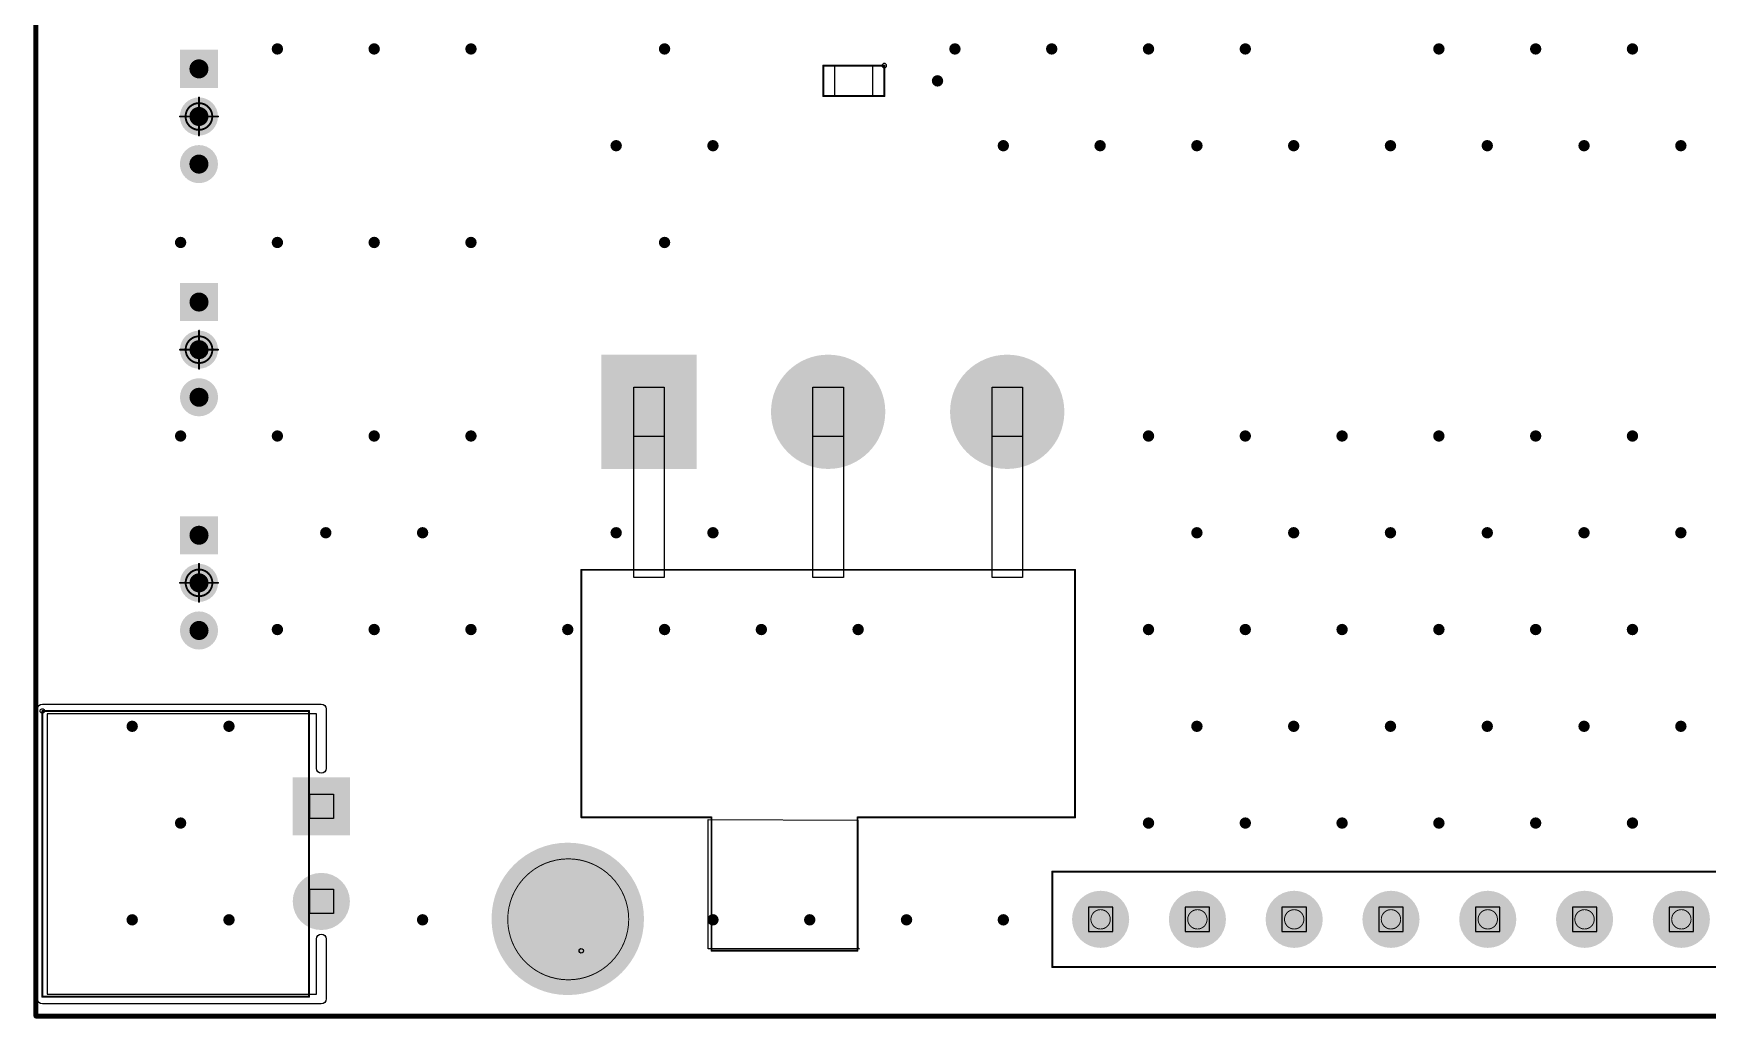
# Model space of a CAD drawing. Header units: inches. Extents: x -0.1 to 68.6, y -0.1 to 53.5.
# Drawn here: x -0.05 to 43.88, y -0.05 to 25.81 of the extents above; entities that cross this region are included whole.
import ezdxf

# ---------------------------------------------------------------- set-up
doc = ezdxf.new("R2010")
doc.units = ezdxf.units.IN
for name, color, linetype in [('Mechanical 1', 6, 'Continuous'), ('Mechanical 10', 56, 'Continuous'), ('Mechanical 15', 56, 'Continuous'), ('Mechanical 6', 56, 'Continuous'), ('Mechanical 7', 56, 'Continuous'), ('Mechanical 8', 56, 'Continuous'), ('Mechanical 9', 56, 'Continuous'), ('Multi-Layer', 9, 'Continuous'), ('Pad Holes', 156, 'Continuous'), ('Via Holes', 16, 'Continuous')]:
    doc.layers.add(name, color=color, linetype=linetype)

# ---------------------------------------------------------------- blocks, each defined once
blk = doc.blocks.new('C0603_8')
at = {"layer": 'Mechanical 15'}
for p, q in [((-0.8, -0.4), (-0.8, 0.4)), ((-0.8, 0.4), (-0.5, 0.4)), ((-0.5, 0.4), (-0.5, -0.4)), ((0.8, 0.4), (0.5, 0.4)), ((0.5, 0.4), (0.5, -0.4)), ((0.8, -0.4), (0.8, 0.4)), ((-0.825, -0.34), (-0.86, -0.375)), ((-0.86, -0.375), (-0.86, -0.4)), ((-0.86, -0.4), (-0.86, -0.425)), ((-0.86, -0.425), (-0.825, -0.46)), ((-0.775, -0.34), (-0.825, -0.34)), ((-0.5, -0.4), (-0.8, -0.4)), ((-0.8, -0.4), (-0.8, -0.4)), ((-0.74, -0.375), (-0.775, -0.34)), ((-0.775, -0.46), (-0.74, -0.425)), ((-0.74, -0.4), (-0.74, -0.375)), ((-0.74, -0.425), (-0.74, -0.4)), ((-0.74, -0.4), (-0.74, -0.4)), ((-0.74, -0.4), (-0.74, -0.4)), ((0.5, -0.4), (0.8, -0.4)), ((0.8, -0.4), (0.8, -0.4)), ((-0.825, -0.46), (-0.775, -0.46))]:
    blk.add_line(p, q, dxfattribs=at)
for points in [[(-0.8, 0.4, 0.0508, 0.0508, 0), (-0.8, -0.4, 0.0508, 0.0508, 0)], [(0.8, 0.4, 0.0508, 0.0508, 0), (-0.8, 0.4, 0.0508, 0.0508, 0)], [(0.8, 0.4, 0.0508, 0.0508, 0), (0.8, -0.4, 0.0508, 0.0508, 0)], [(0.8, -0.4, 0.0508, 0.0508, 0), (-0.8, -0.4, 0.0508, 0.0508, 0)]]:
    blk.add_lwpolyline(points, format="xyseb", dxfattribs=at)
for points in [[(-0.813, 0.4, 0.0254, 0.0254, 1), (-0.787, 0.4, 0.0254, 0.0254, 1)], [(-0.813, 0.4, 0.0254, 0.0254, 1), (-0.787, 0.4, 0.0254, 0.0254, 1)], [(0.787, 0.4, 0.0254, 0.0254, 1), (0.813, 0.4, 0.0254, 0.0254, 1)], [(0.787, 0.4, 0.0254, 0.0254, 1), (0.813, 0.4, 0.0254, 0.0254, 1)], [(-0.813, -0.4, 0.0254, 0.0254, 1), (-0.787, -0.4, 0.0254, 0.0254, 1)], [(-0.813, -0.4, 0.0254, 0.0254, 1), (-0.787, -0.4, 0.0254, 0.0254, 1)], [(0.787, -0.4, 0.0254, 0.0254, 1), (0.813, -0.4, 0.0254, 0.0254, 1)], [(0.787, -0.4, 0.0254, 0.0254, 1), (0.813, -0.4, 0.0254, 0.0254, 1)]]:
    blk.add_lwpolyline(points, format="xyseb", close=True, dxfattribs=at)
blk = doc.blocks.new('SW_TH_3P_P4_70_L11_1_W12_7_13')
at = {"layer": 'Multi-Layer'}
blk.add_hatch(color=9, dxfattribs=at).paths.add_polyline_path([(-5.95122, 1.49987), (-3.45186, 1.49987), (-3.45186, -1.49987), (-5.95122, -1.49987)])
h = blk.add_hatch(color=9, dxfattribs=at)
edge = h.paths.add_edge_path()
edge.add_arc((0, 0), 1.49987, 0, 360)
h = blk.add_hatch(color=9, dxfattribs=at)
edge = h.paths.add_edge_path()
edge.add_arc((4.699, 0), 1.49987, 0, 360)
at = {"layer": 'Pad Holes'}
h = blk.add_hatch(color=7, dxfattribs=at)
edge = h.paths.add_edge_path()
edge.add_arc((-4.70154, 0), 0.90043, 0, 360)
h = blk.add_hatch(color=7, dxfattribs=at)
edge = h.paths.add_edge_path()
edge.add_arc((0, 0), 0.90043, 0, 360)
h = blk.add_hatch(color=7, dxfattribs=at)
edge = h.paths.add_edge_path()
edge.add_arc((4.699, 0), 0.90043, 0, 360)
at = {"layer": 'Mechanical 10'}
for p, q in [((-5.10032, -4.34848), (-5.10032, 0.65024)), ((-5.10032, 0.65024), (-4.30022, 0.65024)), ((-4.30022, 0.65024), (-4.30022, -4.34848)), ((-0.40132, -4.34848), (-0.40132, 0.65024)), ((-0.40132, 0.65024), (0.39878, 0.65024)), ((0.39878, 0.65024), (0.39878, -4.34848)), ((4.30022, -4.34848), (4.30022, 0.65024)), ((4.30022, 0.65024), (5.10032, 0.65024)), ((5.10032, 0.65024), (5.10032, -4.34848)), ((-4.30022, -4.34848), (-5.10032, -4.34848)), ((-5.10032, -4.34848), (-5.10032, -4.34848)), ((0.39878, -4.34848), (-0.40132, -4.34848)), ((-0.40132, -4.34848), (-0.40132, -4.34848)), ((5.10032, -4.34848), (4.30022, -4.34848)), ((4.30022, -4.34848), (4.30022, -4.34848))]:
    blk.add_line(p, q, dxfattribs=at)
at = {"layer": 'Mechanical 6'}
for p, q in [((-3.1496, -14.09954), (-3.1496, -10.69848)), ((-3.1496, -10.69848), (0.77978, -10.7188)), ((0.77978, -10.7188), (0.77978, -14.0589)), ((0.77978, -10.7188), (0.77978, -10.7188)), ((0.82042, -14.09954), (-3.1496, -14.09954)), ((0.77978, -14.0589), (0.82042, -14.09954))]:
    blk.add_line(p, q, dxfattribs=at)
at = {"layer": 'Mechanical 7'}
for points in [[(-6.47954, -4.14782, 0.0508, 0.0508, 0), (6.47954, -4.14782, 0.0508, 0.0508, 0)], [(-6.47954, -10.63752, 0.0508, 0.0508, 0), (-6.47954, -4.14782, 0.0508, 0.0508, 0)], [(6.47954, -10.64768, 0.0508, 0.0508, 0), (6.47954, -4.14782, 0.0508, 0.0508, 0)], [(-6.47954, -10.63752, 0.0508, 0.0508, 0), (-6.46938, -10.64768, 0.0508, 0.0508, 0)], [(-6.46938, -10.64768, 0.0508, 0.0508, 0), (-3.0607, -10.64768, 0.0508, 0.0508, 0)], [(-3.0607, -14.1478, 0.0508, 0.0508, 0), (-3.0607, -10.64768, 0.0508, 0.0508, 0)], [(0.76962, -14.1478, 0.0508, 0.0508, 0), (0.76962, -10.64768, 0.0508, 0.0508, 0)], [(0.76962, -10.64768, 0.0508, 0.0508, 0), (6.47954, -10.64768, 0.0508, 0.0508, 0)], [(-3.0607, -14.1478, 0.0508, 0.0508, 0), (0.76962, -14.1478, 0.0508, 0.0508, 0)]]:
    blk.add_lwpolyline(points, format="xyseb", dxfattribs=at)
for points in [[(-6.49224, -4.14782, 0.0254, 0.0254, 1), (-6.46684, -4.14782, 0.0254, 0.0254, 1)], [(-6.49224, -4.14782, 0.0254, 0.0254, 1), (-6.46684, -4.14782, 0.0254, 0.0254, 1)], [(6.46684, -4.14782, 0.0254, 0.0254, 1), (6.49224, -4.14782, 0.0254, 0.0254, 1)], [(6.46684, -4.14782, 0.0254, 0.0254, 1), (6.49224, -4.14782, 0.0254, 0.0254, 1)], [(-6.49224, -10.63752, 0.0254, 0.0254, 1), (-6.46684, -10.63752, 0.0254, 0.0254, 1)], [(-6.49224, -10.63752, 0.0254, 0.0254, 1), (-6.46684, -10.63752, 0.0254, 0.0254, 1)], [(-6.48208, -10.64768, 0.0254, 0.0254, 1), (-6.45668, -10.64768, 0.0254, 0.0254, 1)], [(-6.48208, -10.64768, 0.0254, 0.0254, 1), (-6.45668, -10.64768, 0.0254, 0.0254, 1)], [(-3.0734, -10.64768, 0.0254, 0.0254, 1), (-3.048, -10.64768, 0.0254, 0.0254, 1)], [(-3.0734, -10.64768, 0.0254, 0.0254, 1), (-3.048, -10.64768, 0.0254, 0.0254, 1)], [(0.75692, -10.64768, 0.0254, 0.0254, 1), (0.78232, -10.64768, 0.0254, 0.0254, 1)], [(0.75692, -10.64768, 0.0254, 0.0254, 1), (0.78232, -10.64768, 0.0254, 0.0254, 1)], [(6.46684, -10.64768, 0.0254, 0.0254, 1), (6.49224, -10.64768, 0.0254, 0.0254, 1)], [(6.46684, -10.64768, 0.0254, 0.0254, 1), (6.49224, -10.64768, 0.0254, 0.0254, 1)], [(-3.0734, -14.1478, 0.0254, 0.0254, 1), (-3.048, -14.1478, 0.0254, 0.0254, 1)], [(-3.0734, -14.1478, 0.0254, 0.0254, 1), (-3.048, -14.1478, 0.0254, 0.0254, 1)], [(0.75692, -14.1478, 0.0254, 0.0254, 1), (0.78232, -14.1478, 0.0254, 0.0254, 1)], [(0.75692, -14.1478, 0.0254, 0.0254, 1), (0.78232, -14.1478, 0.0254, 0.0254, 1)]]:
    blk.add_lwpolyline(points, format="xyseb", close=True, dxfattribs=at)
at = {"layer": 'Mechanical 8'}
for p, q in [((-6.53796, -14.13256), (-6.52018, -14.10462)), ((-6.53796, -14.16558), (-6.53796, -14.13256)), ((-6.52018, -14.19352), (-6.53796, -14.16558)), ((-6.52018, -14.10462), (-6.4897, -14.08938)), ((-6.4897, -14.20876), (-6.52018, -14.19352)), ((-6.4897, -14.08938), (-6.45668, -14.09446)), ((-6.45668, -14.20368), (-6.4897, -14.20876)), ((-6.45668, -14.09446), (-6.43128, -14.11732)), ((-6.43128, -14.18082), (-6.45668, -14.20368)), ((-6.43128, -14.11732), (-6.42112, -14.1478)), ((-6.42112, -14.1478), (-6.43128, -14.18082)), ((-6.42112, -14.1478), (-6.42112, -14.1478))]:
    blk.add_line(p, q, dxfattribs=at)
at = {"layer": 'Mechanical 9'}
for p, q in [((-5.10032, -0.6477), (-5.10032, 0.65024)), ((-5.10032, 0.65024), (-4.30022, 0.65024)), ((-4.30022, 0.65024), (-4.30022, -0.6477)), ((-0.40132, -0.6477), (-0.40132, 0.65024)), ((-0.40132, 0.65024), (0.39878, 0.65024)), ((0.39878, 0.65024), (0.39878, -0.6477)), ((4.30022, -0.6477), (4.30022, 0.65024)), ((4.30022, 0.65024), (5.10032, 0.65024)), ((5.10032, 0.65024), (5.10032, -0.6477)), ((-4.30022, -0.6477), (-5.10032, -0.6477)), ((-5.10032, -0.6477), (-5.10032, -0.6477)), ((0.39878, -0.6477), (-0.40132, -0.6477)), ((-0.40132, -0.6477), (-0.40132, -0.6477)), ((5.10032, -0.6477), (4.30022, -0.6477)), ((4.30022, -0.6477), (4.30022, -0.6477))]:
    blk.add_line(p, q, dxfattribs=at)
blk = doc.blocks.new('CONN_TH_2P_P2_50_ZX_XH2_54_2PWZ_19')
at = {"layer": 'Multi-Layer'}
blk.add_hatch(color=9, dxfattribs=at).paths.add_polyline_path([(-2.01168, 0.75057), (-0.48768, 0.75057), (-0.48768, -0.75057), (-2.01168, -0.75057)])
h = blk.add_hatch(color=9, dxfattribs=at)
edge = h.paths.add_edge_path()
edge.add_arc((1.24968, 0), 0.75057, 0, 360)
at = {"layer": 'Pad Holes'}
h = blk.add_hatch(color=7, dxfattribs=at)
edge = h.paths.add_edge_path()
edge.add_arc((-1.24968, 0), 0.44958, 0, 360)
h = blk.add_hatch(color=7, dxfattribs=at)
edge = h.paths.add_edge_path()
edge.add_arc((1.24968, 0), 0.44958, 0, 360)
at = {"layer": 'Mechanical 10'}
for p, q in [((-1.56972, -0.32004), (-1.56972, -0.30988)), ((-1.56972, -0.30988), (-0.93472, -0.30988)), ((-1.56972, -0.3302), (-1.56972, -0.32004)), ((-1.56972, -0.32004), (-1.56972, -0.32004)), ((-0.92964, -0.3302), (-1.56972, -0.3302)), ((-0.93472, -0.30988), (-0.92964, -0.3048)), ((-0.92964, -0.3048), (-0.92964, -0.3302)), ((0.92964, -0.32004), (0.92964, -0.30988)), ((0.92964, -0.30988), (1.56464, -0.30988)), ((0.92964, -0.3302), (0.92964, -0.32004)), ((0.92964, -0.32004), (0.92964, -0.32004)), ((1.56972, -0.3302), (0.92964, -0.3302)), ((1.56464, -0.30988), (1.56972, -0.3048)), ((1.56972, -0.3048), (1.56972, -0.3302))]:
    blk.add_line(p, q, dxfattribs=at)
at = {"layer": 'Mechanical 6'}
for p, q in [((-3.92938, 0), (-3.91922, 0.04826)), ((-3.91922, 0.04826), (-3.89128, 0.0889)), ((-3.89128, 0.0889), (-3.85064, 0.11684)), ((-3.85064, 0.11684), (-3.80238, 0.127)), ((-3.80238, 0.127), (-2.24282, 0.127)), ((-2.24282, 0.127), (-2.19456, 0.11684)), ((-2.19456, 0.11684), (-2.15392, 0.0889)), ((-2.15392, 0.0889), (-2.12598, 0.04826)), ((-2.12598, 0.04826), (-2.11582, 0)), ((2.10566, 0), (2.11328, 0.04826)), ((2.11328, -0.04826), (2.10566, 0)), ((2.11328, 0.04826), (2.14122, 0.0889)), ((2.14122, 0.0889), (2.1844, 0.11684)), ((2.1844, 0.11684), (2.23266, 0.127)), ((2.23266, 0.127), (3.81, 0.127)), ((3.81, 0.127), (3.85826, 0.11684)), ((3.85826, 0.11684), (3.90144, 0.0889)), ((3.90144, 0.0889), (3.92684, 0.04826)), ((3.92684, 0.04826), (3.937, 0)), ((3.937, 0), (3.937, -7.32028)), ((-3.92938, -7.32028), (-3.92938, 0)), ((-2.24282, -0.127), (-3.67538, -0.127)), ((-3.67538, -0.127), (-3.67538, -7.19328)), ((-2.19456, -0.11684), (-2.24282, -0.127)), ((-2.24282, -0.127), (-2.24282, -0.127)), ((-2.15392, -0.0889), (-2.19456, -0.11684)), ((-2.12598, -0.04826), (-2.15392, -0.0889)), ((-2.11582, 0), (-2.12598, -0.04826)), ((2.14122, -0.0889), (2.11328, -0.04826)), ((2.1844, -0.11684), (2.14122, -0.0889)), ((2.23266, -0.127), (2.1844, -0.11684)), ((3.683, -0.127), (2.23266, -0.127)), ((3.683, -7.19328), (3.683, -0.127)), ((-3.91922, -7.36854), (-3.92938, -7.32028)), ((-3.89128, -7.40918), (-3.91922, -7.36854)), ((-3.85064, -7.43712), (-3.89128, -7.40918)), ((-3.80238, -7.44728), (-3.85064, -7.43712)), ((3.81, -7.44728), (-3.80238, -7.44728)), ((-3.67538, -7.19328), (3.683, -7.19328)), ((3.85826, -7.43712), (3.81, -7.44728)), ((3.90144, -7.40918), (3.85826, -7.43712)), ((3.92684, -7.36854), (3.90144, -7.40918)), ((3.937, -7.32028), (3.92684, -7.36854))]:
    blk.add_line(p, q, dxfattribs=at)
at = {"layer": 'Mechanical 7'}
for points in [[(3.75158, -0.32004, 0.0508, 0.0508, 0), (-3.74904, -0.32004, 0.0508, 0.0508, 0)], [(-3.74904, -7.32028, 0.0508, 0.0508, 0), (-3.74904, -0.32004, 0.0508, 0.0508, 0)], [(3.75158, -7.32028, 0.0508, 0.0508, 0), (3.75158, -0.32004, 0.0508, 0.0508, 0)], [(3.75158, -7.32028, 0.0508, 0.0508, 0), (-3.74904, -7.32028, 0.0508, 0.0508, 0)]]:
    blk.add_lwpolyline(points, format="xyseb", dxfattribs=at)
for points in [[(-3.76174, -0.32004, 0.0254, 0.0254, 1), (-3.73634, -0.32004, 0.0254, 0.0254, 1)], [(-3.76174, -0.32004, 0.0254, 0.0254, 1), (-3.73634, -0.32004, 0.0254, 0.0254, 1)], [(3.73888, -0.32004, 0.0254, 0.0254, 1), (3.76428, -0.32004, 0.0254, 0.0254, 1)], [(3.73888, -0.32004, 0.0254, 0.0254, 1), (3.76428, -0.32004, 0.0254, 0.0254, 1)], [(-3.76174, -7.32028, 0.0254, 0.0254, 1), (-3.73634, -7.32028, 0.0254, 0.0254, 1)], [(-3.76174, -7.32028, 0.0254, 0.0254, 1), (-3.73634, -7.32028, 0.0254, 0.0254, 1)], [(3.73888, -7.32028, 0.0254, 0.0254, 1), (3.76428, -7.32028, 0.0254, 0.0254, 1)], [(3.73888, -7.32028, 0.0254, 0.0254, 1), (3.76428, -7.32028, 0.0254, 0.0254, 1)]]:
    blk.add_lwpolyline(points, format="xyseb", close=True, dxfattribs=at)
at = {"layer": 'Mechanical 8'}
for p, q in [((-3.80746, -7.3025), (-3.78968, -7.27456)), ((-3.80746, -7.33806), (-3.80746, -7.3025)), ((-3.78968, -7.366), (-3.80746, -7.33806)), ((-3.78968, -7.27456), (-3.75666, -7.26186)), ((-3.75666, -7.3787), (-3.78968, -7.366)), ((-3.75666, -7.26186), (-3.72364, -7.26694)), ((-3.72364, -7.37616), (-3.75666, -7.3787)), ((-3.72364, -7.26694), (-3.69824, -7.28726)), ((-3.69824, -7.3533), (-3.72364, -7.37616)), ((-3.69824, -7.28726), (-3.68808, -7.32028)), ((-3.68808, -7.32028), (-3.69824, -7.3533)), ((-3.68808, -7.32028), (-3.68808, -7.32028))]:
    blk.add_line(p, q, dxfattribs=at)
at = {"layer": 'Mechanical 9'}
for p, q in [((-1.56972, 0.32004), (-0.92964, 0.32004)), ((-1.56972, -0.32004), (-1.56972, 0.32004)), ((-1.56972, 0.32004), (-1.56972, 0.32004)), ((-0.92964, 0.32004), (-0.92964, -0.32004)), ((0.92964, 0.32004), (1.56972, 0.32004)), ((0.92964, -0.32004), (0.92964, 0.32004)), ((0.92964, 0.32004), (0.92964, 0.32004)), ((1.56972, 0.32004), (1.56972, -0.32004)), ((-0.92964, -0.32004), (-1.56972, -0.32004)), ((1.56972, -0.32004), (0.92964, -0.32004))]:
    blk.add_line(p, q, dxfattribs=at)
blk = doc.blocks.new('MX_1_25_WI_3P_34')
at = {"layer": 'Multi-Layer'}
blk.add_hatch(color=9, dxfattribs=at).paths.add_polyline_path([(-1.75, -0.5), (-1.75, 0.5), (-0.75, 0.5), (-0.75, -0.5)])
h = blk.add_hatch(color=9, dxfattribs=at)
edge = h.paths.add_edge_path()
edge.add_arc((0, 0), 0.5, 0, 360)
h = blk.add_hatch(color=9, dxfattribs=at)
edge = h.paths.add_edge_path()
edge.add_arc((1.25, 0), 0.5, 0, 360)
at = {"layer": 'Pad Holes'}
h = blk.add_hatch(color=7, dxfattribs=at)
edge = h.paths.add_edge_path()
edge.add_arc((-1.25, 0), 0.25, 0, 360)
h = blk.add_hatch(color=7, dxfattribs=at)
edge = h.paths.add_edge_path()
edge.add_arc((0, 0), 0.25, 0, 360)
h = blk.add_hatch(color=7, dxfattribs=at)
edge = h.paths.add_edge_path()
edge.add_arc((1.25, 0), 0.25, 0, 360)
at = {"layer": 'Mechanical 15'}
for points in [[(0, -0.5, 0.05, 0.05, 0), (0, 0.5, 0.05, 0.05, 0)], [(0.5, 0, 0.05, 0.05, 0), (-0.5, 0, 0.05, 0.05, 0)]]:
    blk.add_lwpolyline(points, format="xyseb", dxfattribs=at)
for points in [[(-0.012, 0.5, 0.025, 0.025, 1), (0.012, 0.5, 0.025, 0.025, 1)], [(-0.512, 0, 0.025, 0.025, 1), (-0.487, 0, 0.025, 0.025, 1)], [(0.35, 0, 0.05, 0.05, 1), (-0.35, 0, 0.05, 0.05, 1)], [(-0.362, 0, 0.025, 0.025, 1), (-0.337, 0, 0.025, 0.025, 1)], [(0.337, 0, 0.025, 0.025, 1), (0.362, 0, 0.025, 0.025, 1)], [(0.487, 0, 0.025, 0.025, 1), (0.512, 0, 0.025, 0.025, 1)], [(-0.012, -0.5, 0.025, 0.025, 1), (0.012, -0.5, 0.025, 0.025, 1)]]:
    blk.add_lwpolyline(points, format="xyseb", close=True, dxfattribs=at)
blk = doc.blocks.new('MX_1_25_WI_3P_35')
at = {"layer": 'Multi-Layer'}
blk.add_hatch(color=9, dxfattribs=at).paths.add_polyline_path([(-1.75, -0.5), (-1.75, 0.5), (-0.75, 0.5), (-0.75, -0.5)])
h = blk.add_hatch(color=9, dxfattribs=at)
edge = h.paths.add_edge_path()
edge.add_arc((0, 0), 0.5, 0, 360)
h = blk.add_hatch(color=9, dxfattribs=at)
edge = h.paths.add_edge_path()
edge.add_arc((1.25, 0), 0.5, 0, 360)
at = {"layer": 'Pad Holes'}
h = blk.add_hatch(color=7, dxfattribs=at)
edge = h.paths.add_edge_path()
edge.add_arc((-1.25, 0), 0.25, 0, 360)
h = blk.add_hatch(color=7, dxfattribs=at)
edge = h.paths.add_edge_path()
edge.add_arc((0, 0), 0.25, 0, 360)
h = blk.add_hatch(color=7, dxfattribs=at)
edge = h.paths.add_edge_path()
edge.add_arc((1.25, 0), 0.25, 0, 360)
at = {"layer": 'Mechanical 15'}
for points in [[(0, -0.5, 0.05, 0.05, 0), (0, 0.5, 0.05, 0.05, 0)], [(0.5, 0, 0.05, 0.05, 0), (-0.5, 0, 0.05, 0.05, 0)]]:
    blk.add_lwpolyline(points, format="xyseb", dxfattribs=at)
for points in [[(-0.012, 0.5, 0.025, 0.025, 1), (0.012, 0.5, 0.025, 0.025, 1)], [(-0.512, 0, 0.025, 0.025, 1), (-0.487, 0, 0.025, 0.025, 1)], [(0.35, 0, 0.05, 0.05, 1), (-0.35, 0, 0.05, 0.05, 1)], [(-0.362, 0, 0.025, 0.025, 1), (-0.337, 0, 0.025, 0.025, 1)], [(0.337, 0, 0.025, 0.025, 1), (0.362, 0, 0.025, 0.025, 1)], [(0.487, 0, 0.025, 0.025, 1), (0.512, 0, 0.025, 0.025, 1)], [(-0.012, -0.5, 0.025, 0.025, 1), (0.012, -0.5, 0.025, 0.025, 1)]]:
    blk.add_lwpolyline(points, format="xyseb", close=True, dxfattribs=at)
blk = doc.blocks.new('MX_1_25_WI_3P_36')
at = {"layer": 'Multi-Layer'}
blk.add_hatch(color=9, dxfattribs=at).paths.add_polyline_path([(-1.75, -0.5), (-1.75, 0.5), (-0.75, 0.5), (-0.75, -0.5)])
h = blk.add_hatch(color=9, dxfattribs=at)
edge = h.paths.add_edge_path()
edge.add_arc((0, 0), 0.5, 0, 360)
h = blk.add_hatch(color=9, dxfattribs=at)
edge = h.paths.add_edge_path()
edge.add_arc((1.25, 0), 0.5, 0, 360)
at = {"layer": 'Pad Holes'}
h = blk.add_hatch(color=7, dxfattribs=at)
edge = h.paths.add_edge_path()
edge.add_arc((-1.25, 0), 0.25, 0, 360)
h = blk.add_hatch(color=7, dxfattribs=at)
edge = h.paths.add_edge_path()
edge.add_arc((0, 0), 0.25, 0, 360)
h = blk.add_hatch(color=7, dxfattribs=at)
edge = h.paths.add_edge_path()
edge.add_arc((1.25, 0), 0.25, 0, 360)
at = {"layer": 'Mechanical 15'}
for points in [[(0, -0.5, 0.05, 0.05, 0), (0, 0.5, 0.05, 0.05, 0)], [(0.5, 0, 0.05, 0.05, 0), (-0.5, 0, 0.05, 0.05, 0)]]:
    blk.add_lwpolyline(points, format="xyseb", dxfattribs=at)
for points in [[(-0.012, 0.5, 0.025, 0.025, 1), (0.012, 0.5, 0.025, 0.025, 1)], [(-0.512, 0, 0.025, 0.025, 1), (-0.487, 0, 0.025, 0.025, 1)], [(0.35, 0, 0.05, 0.05, 1), (-0.35, 0, 0.05, 0.05, 1)], [(-0.362, 0, 0.025, 0.025, 1), (-0.337, 0, 0.025, 0.025, 1)], [(0.337, 0, 0.025, 0.025, 1), (0.362, 0, 0.025, 0.025, 1)], [(0.487, 0, 0.025, 0.025, 1), (0.512, 0, 0.025, 0.025, 1)], [(-0.012, -0.5, 0.025, 0.025, 1), (0.012, -0.5, 0.025, 0.025, 1)]]:
    blk.add_lwpolyline(points, format="xyseb", close=True, dxfattribs=at)
blk = doc.blocks.new('HDR_TH_8P_P2_54_V_M_B_38')
at = {"layer": 'Multi-Layer'}
blk.add_hatch(color=9, dxfattribs=at).paths.add_polyline_path([(-9.64, 0.75), (-8.14, 0.75), (-8.14, -0.75), (-9.64, -0.75)])
h = blk.add_hatch(color=9, dxfattribs=at)
edge = h.paths.add_edge_path()
edge.add_arc((-6.35, 0), 0.75, 0, 360)
h = blk.add_hatch(color=9, dxfattribs=at)
edge = h.paths.add_edge_path()
edge.add_arc((-3.81, 0), 0.75, 0, 360)
h = blk.add_hatch(color=9, dxfattribs=at)
edge = h.paths.add_edge_path()
edge.add_arc((-1.27, 0), 0.75, 0, 360)
h = blk.add_hatch(color=9, dxfattribs=at)
edge = h.paths.add_edge_path()
edge.add_arc((1.27, 0), 0.75, 0, 360)
h = blk.add_hatch(color=9, dxfattribs=at)
edge = h.paths.add_edge_path()
edge.add_arc((3.81, 0), 0.75, 0, 360)
h = blk.add_hatch(color=9, dxfattribs=at)
edge = h.paths.add_edge_path()
edge.add_arc((6.35, 0), 0.75, 0, 360)
h = blk.add_hatch(color=9, dxfattribs=at)
edge = h.paths.add_edge_path()
edge.add_arc((8.89, 0), 0.75, 0, 360)
at = {"layer": 'Pad Holes'}
h = blk.add_hatch(color=7, dxfattribs=at)
edge = h.paths.add_edge_path()
edge.add_arc((-8.89, 0), 0.5, 0, 360)
h = blk.add_hatch(color=7, dxfattribs=at)
edge = h.paths.add_edge_path()
edge.add_arc((-6.35, 0), 0.5, 0, 360)
h = blk.add_hatch(color=7, dxfattribs=at)
edge = h.paths.add_edge_path()
edge.add_arc((-3.81, 0), 0.5, 0, 360)
h = blk.add_hatch(color=7, dxfattribs=at)
edge = h.paths.add_edge_path()
edge.add_arc((-1.27, 0), 0.5, 0, 360)
h = blk.add_hatch(color=7, dxfattribs=at)
edge = h.paths.add_edge_path()
edge.add_arc((1.27, 0), 0.5, 0, 360)
h = blk.add_hatch(color=7, dxfattribs=at)
edge = h.paths.add_edge_path()
edge.add_arc((3.81, 0), 0.5, 0, 360)
h = blk.add_hatch(color=7, dxfattribs=at)
edge = h.paths.add_edge_path()
edge.add_arc((6.35, 0), 0.5, 0, 360)
h = blk.add_hatch(color=7, dxfattribs=at)
edge = h.paths.add_edge_path()
edge.add_arc((8.89, 0), 0.5, 0, 360)
at = {"layer": 'Mechanical 6'}
for points in [[(10.16, 1.25, 0.0508, 0.0508, 0), (-10.16, 1.25, 0.0508, 0.0508, 0)], [(-10.16, 1.25, 0.0508, 0.0508, 0), (-10.16, -1.25, 0.0508, 0.0508, 0)], [(10.16, 1.25, 0.0508, 0.0508, 0), (10.16, -1.25, 0.0508, 0.0508, 0)], [(10.16, -1.25, 0.0508, 0.0508, 0), (-10.16, -1.25, 0.0508, 0.0508, 0)]]:
    blk.add_lwpolyline(points, format="xyseb", dxfattribs=at)
for points in [[(-10.173, 1.25, 0.0254, 0.0254, 1), (-10.147, 1.25, 0.0254, 0.0254, 1)], [(-10.173, 1.25, 0.0254, 0.0254, 1), (-10.147, 1.25, 0.0254, 0.0254, 1)], [(10.147, 1.25, 0.0254, 0.0254, 1), (10.173, 1.25, 0.0254, 0.0254, 1)], [(10.147, 1.25, 0.0254, 0.0254, 1), (10.173, 1.25, 0.0254, 0.0254, 1)], [(-10.173, -1.25, 0.0254, 0.0254, 1), (-10.147, -1.25, 0.0254, 0.0254, 1)], [(-10.173, -1.25, 0.0254, 0.0254, 1), (-10.147, -1.25, 0.0254, 0.0254, 1)], [(10.147, -1.25, 0.0254, 0.0254, 1), (10.173, -1.25, 0.0254, 0.0254, 1)], [(10.147, -1.25, 0.0254, 0.0254, 1), (10.173, -1.25, 0.0254, 0.0254, 1)]]:
    blk.add_lwpolyline(points, format="xyseb", close=True, dxfattribs=at)
at = {"layer": 'Mechanical 8'}
for p, q in [((-10.185, 1.311), (-10.221, 1.275)), ((-10.221, 1.275), (-10.221, 1.25)), ((-10.221, 1.25), (-10.221, 1.225)), ((-10.221, 1.225), (-10.185, 1.189)), ((-10.135, 1.311), (-10.185, 1.311)), ((-10.185, 1.189), (-10.135, 1.189)), ((-10.099, 1.275), (-10.135, 1.311)), ((-10.135, 1.189), (-10.099, 1.225)), ((-10.099, 1.25), (-10.1, 1.25)), ((-10.1, 1.25), (-10.099, 1.25)), ((-10.099, 1.25), (-10.099, 1.275)), ((-10.099, 1.225), (-10.099, 1.25))]:
    blk.add_line(p, q, dxfattribs=at)
at = {"layer": 'Mechanical 9'}
for p, q in [((-8.57, 0.32), (-9.21, 0.32)), ((-9.21, 0.32), (-9.21, -0.32)), ((-8.57, -0.32), (-8.57, 0.32)), ((-6.03, 0.32), (-6.67, 0.32)), ((-6.67, 0.32), (-6.67, -0.32)), ((-6.03, -0.32), (-6.03, 0.32)), ((-3.49, 0.32), (-4.13, 0.32)), ((-4.13, 0.32), (-4.13, -0.32)), ((-3.49, -0.32), (-3.49, 0.32)), ((-0.95, 0.32), (-1.59, 0.32)), ((-1.59, 0.32), (-1.59, -0.32)), ((-0.95, -0.32), (-0.95, 0.32)), ((1.59, 0.32), (0.95, 0.32)), ((0.95, 0.32), (0.95, -0.32)), ((1.59, -0.32), (1.59, 0.32)), ((4.13, 0.32), (3.49, 0.32)), ((3.49, 0.32), (3.49, -0.32)), ((4.13, -0.32), (4.13, 0.32)), ((6.67, 0.32), (6.03, 0.32)), ((6.03, 0.32), (6.03, -0.32)), ((6.67, -0.32), (6.67, 0.32)), ((9.21, 0.32), (8.57, 0.32)), ((8.57, 0.32), (8.57, -0.32)), ((9.21, -0.32), (9.21, 0.32)), ((-9.21, -0.32), (-8.57, -0.32)), ((-9.21, -0.32), (-9.21, -0.32)), ((-6.67, -0.32), (-6.03, -0.32)), ((-6.67, -0.32), (-6.67, -0.32)), ((-4.13, -0.32), (-3.49, -0.32)), ((-4.13, -0.32), (-4.13, -0.32)), ((-1.59, -0.32), (-0.95, -0.32)), ((-1.59, -0.32), (-1.59, -0.32)), ((0.95, -0.32), (1.59, -0.32)), ((0.95, -0.32), (0.95, -0.32)), ((3.49, -0.32), (4.13, -0.32)), ((3.49, -0.32), (3.49, -0.32)), ((6.03, -0.32), (6.67, -0.32)), ((6.03, -0.32), (6.03, -0.32)), ((8.57, -0.32), (9.21, -0.32)), ((8.57, -0.32), (8.57, -0.32))]:
    blk.add_line(p, q, dxfattribs=at)

msp = doc.modelspace()

# ---------------------------------------------------------------- hatches: boundary and pattern name
at = {"layer": 'Multi-Layer'}
h = msp.add_hatch(color=9, dxfattribs=at)
edge = h.paths.add_edge_path()
edge.add_arc((13.97, 2.565), 2, 0, 360)
at = {"layer": 'Pad Holes'}
h = msp.add_hatch(color=7, dxfattribs=at)
edge = h.paths.add_edge_path()
edge.add_arc((13.97, 2.565), 1.5, 0, 360)
at = {"layer": 'Via Holes'}
h = msp.add_hatch(color=7, dxfattribs=at)
edge = h.paths.add_edge_path()
edge.add_arc((6.35, 25.4), 0.15, 0, 360)
h = msp.add_hatch(color=7, dxfattribs=at)
edge = h.paths.add_edge_path()
edge.add_arc((8.89, 25.4), 0.15, 0, 360)
h = msp.add_hatch(color=7, dxfattribs=at)
edge = h.paths.add_edge_path()
edge.add_arc((11.43, 25.4), 0.15, 0, 360)
h = msp.add_hatch(color=7, dxfattribs=at)
edge = h.paths.add_edge_path()
edge.add_arc((16.51, 25.4), 0.15, 0, 360)
h = msp.add_hatch(color=7, dxfattribs=at)
edge = h.paths.add_edge_path()
edge.add_arc((24.13, 25.4), 0.15, 0, 360)
h = msp.add_hatch(color=7, dxfattribs=at)
edge = h.paths.add_edge_path()
edge.add_arc((26.67, 25.4), 0.15, 0, 360)
h = msp.add_hatch(color=7, dxfattribs=at)
edge = h.paths.add_edge_path()
edge.add_arc((29.21, 25.4), 0.15, 0, 360)
h = msp.add_hatch(color=7, dxfattribs=at)
edge = h.paths.add_edge_path()
edge.add_arc((31.75, 25.4), 0.15, 0, 360)
h = msp.add_hatch(color=7, dxfattribs=at)
edge = h.paths.add_edge_path()
edge.add_arc((36.83, 25.4), 0.15, 0, 360)
h = msp.add_hatch(color=7, dxfattribs=at)
edge = h.paths.add_edge_path()
edge.add_arc((39.37, 25.4), 0.15, 0, 360)
h = msp.add_hatch(color=7, dxfattribs=at)
edge = h.paths.add_edge_path()
edge.add_arc((41.91, 25.4), 0.15, 0, 360)
h = msp.add_hatch(color=7, dxfattribs=at)
edge = h.paths.add_edge_path()
edge.add_arc((23.673, 24.562), 0.15, 0, 360)
h = msp.add_hatch(color=7, dxfattribs=at)
edge = h.paths.add_edge_path()
edge.add_arc((15.24, 22.86), 0.15, 0, 360)
h = msp.add_hatch(color=7, dxfattribs=at)
edge = h.paths.add_edge_path()
edge.add_arc((17.78, 22.86), 0.15, 0, 360)
h = msp.add_hatch(color=7, dxfattribs=at)
edge = h.paths.add_edge_path()
edge.add_arc((25.4, 22.86), 0.15, 0, 360)
h = msp.add_hatch(color=7, dxfattribs=at)
edge = h.paths.add_edge_path()
edge.add_arc((27.94, 22.86), 0.15, 0, 360)
h = msp.add_hatch(color=7, dxfattribs=at)
edge = h.paths.add_edge_path()
edge.add_arc((30.48, 22.86), 0.15, 0, 360)
h = msp.add_hatch(color=7, dxfattribs=at)
edge = h.paths.add_edge_path()
edge.add_arc((33.02, 22.86), 0.15, 0, 360)
h = msp.add_hatch(color=7, dxfattribs=at)
edge = h.paths.add_edge_path()
edge.add_arc((35.56, 22.86), 0.15, 0, 360)
h = msp.add_hatch(color=7, dxfattribs=at)
edge = h.paths.add_edge_path()
edge.add_arc((38.1, 22.86), 0.15, 0, 360)
h = msp.add_hatch(color=7, dxfattribs=at)
edge = h.paths.add_edge_path()
edge.add_arc((40.64, 22.86), 0.15, 0, 360)
h = msp.add_hatch(color=7, dxfattribs=at)
edge = h.paths.add_edge_path()
edge.add_arc((43.18, 22.86), 0.15, 0, 360)
h = msp.add_hatch(color=7, dxfattribs=at)
edge = h.paths.add_edge_path()
edge.add_arc((3.81, 20.32), 0.15, 0, 360)
h = msp.add_hatch(color=7, dxfattribs=at)
edge = h.paths.add_edge_path()
edge.add_arc((6.35, 20.32), 0.15, 0, 360)
h = msp.add_hatch(color=7, dxfattribs=at)
edge = h.paths.add_edge_path()
edge.add_arc((8.89, 20.32), 0.15, 0, 360)
h = msp.add_hatch(color=7, dxfattribs=at)
edge = h.paths.add_edge_path()
edge.add_arc((11.43, 20.32), 0.15, 0, 360)
h = msp.add_hatch(color=7, dxfattribs=at)
edge = h.paths.add_edge_path()
edge.add_arc((16.51, 20.32), 0.15, 0, 360)
h = msp.add_hatch(color=7, dxfattribs=at)
edge = h.paths.add_edge_path()
edge.add_arc((3.81, 15.24), 0.15, 0, 360)
h = msp.add_hatch(color=7, dxfattribs=at)
edge = h.paths.add_edge_path()
edge.add_arc((6.35, 15.24), 0.15, 0, 360)
h = msp.add_hatch(color=7, dxfattribs=at)
edge = h.paths.add_edge_path()
edge.add_arc((8.89, 15.24), 0.15, 0, 360)
h = msp.add_hatch(color=7, dxfattribs=at)
edge = h.paths.add_edge_path()
edge.add_arc((11.43, 15.24), 0.15, 0, 360)
h = msp.add_hatch(color=7, dxfattribs=at)
edge = h.paths.add_edge_path()
edge.add_arc((29.21, 15.24), 0.15, 0, 360)
h = msp.add_hatch(color=7, dxfattribs=at)
edge = h.paths.add_edge_path()
edge.add_arc((31.75, 15.24), 0.15, 0, 360)
h = msp.add_hatch(color=7, dxfattribs=at)
edge = h.paths.add_edge_path()
edge.add_arc((34.29, 15.24), 0.15, 0, 360)
h = msp.add_hatch(color=7, dxfattribs=at)
edge = h.paths.add_edge_path()
edge.add_arc((36.83, 15.24), 0.15, 0, 360)
h = msp.add_hatch(color=7, dxfattribs=at)
edge = h.paths.add_edge_path()
edge.add_arc((39.37, 15.24), 0.15, 0, 360)
h = msp.add_hatch(color=7, dxfattribs=at)
edge = h.paths.add_edge_path()
edge.add_arc((41.91, 15.24), 0.15, 0, 360)
h = msp.add_hatch(color=7, dxfattribs=at)
edge = h.paths.add_edge_path()
edge.add_arc((7.62, 12.7), 0.15, 0, 360)
h = msp.add_hatch(color=7, dxfattribs=at)
edge = h.paths.add_edge_path()
edge.add_arc((10.16, 12.7), 0.15, 0, 360)
h = msp.add_hatch(color=7, dxfattribs=at)
edge = h.paths.add_edge_path()
edge.add_arc((15.24, 12.7), 0.15, 0, 360)
h = msp.add_hatch(color=7, dxfattribs=at)
edge = h.paths.add_edge_path()
edge.add_arc((17.78, 12.7), 0.15, 0, 360)
h = msp.add_hatch(color=7, dxfattribs=at)
edge = h.paths.add_edge_path()
edge.add_arc((30.48, 12.7), 0.15, 0, 360)
h = msp.add_hatch(color=7, dxfattribs=at)
edge = h.paths.add_edge_path()
edge.add_arc((33.02, 12.7), 0.15, 0, 360)
h = msp.add_hatch(color=7, dxfattribs=at)
edge = h.paths.add_edge_path()
edge.add_arc((35.56, 12.7), 0.15, 0, 360)
h = msp.add_hatch(color=7, dxfattribs=at)
edge = h.paths.add_edge_path()
edge.add_arc((38.1, 12.7), 0.15, 0, 360)
h = msp.add_hatch(color=7, dxfattribs=at)
edge = h.paths.add_edge_path()
edge.add_arc((40.64, 12.7), 0.15, 0, 360)
h = msp.add_hatch(color=7, dxfattribs=at)
edge = h.paths.add_edge_path()
edge.add_arc((43.18, 12.7), 0.15, 0, 360)
h = msp.add_hatch(color=7, dxfattribs=at)
edge = h.paths.add_edge_path()
edge.add_arc((6.35, 10.16), 0.15, 0, 360)
h = msp.add_hatch(color=7, dxfattribs=at)
edge = h.paths.add_edge_path()
edge.add_arc((8.89, 10.16), 0.15, 0, 360)
h = msp.add_hatch(color=7, dxfattribs=at)
edge = h.paths.add_edge_path()
edge.add_arc((11.43, 10.16), 0.15, 0, 360)
h = msp.add_hatch(color=7, dxfattribs=at)
edge = h.paths.add_edge_path()
edge.add_arc((13.97, 10.16), 0.15, 0, 360)
h = msp.add_hatch(color=7, dxfattribs=at)
edge = h.paths.add_edge_path()
edge.add_arc((16.51, 10.16), 0.15, 0, 360)
h = msp.add_hatch(color=7, dxfattribs=at)
edge = h.paths.add_edge_path()
edge.add_arc((19.05, 10.16), 0.15, 0, 360)
h = msp.add_hatch(color=7, dxfattribs=at)
edge = h.paths.add_edge_path()
edge.add_arc((21.59, 10.16), 0.15, 0, 360)
h = msp.add_hatch(color=7, dxfattribs=at)
edge = h.paths.add_edge_path()
edge.add_arc((29.21, 10.16), 0.15, 0, 360)
h = msp.add_hatch(color=7, dxfattribs=at)
edge = h.paths.add_edge_path()
edge.add_arc((31.75, 10.16), 0.15, 0, 360)
h = msp.add_hatch(color=7, dxfattribs=at)
edge = h.paths.add_edge_path()
edge.add_arc((34.29, 10.16), 0.15, 0, 360)
h = msp.add_hatch(color=7, dxfattribs=at)
edge = h.paths.add_edge_path()
edge.add_arc((36.83, 10.16), 0.15, 0, 360)
h = msp.add_hatch(color=7, dxfattribs=at)
edge = h.paths.add_edge_path()
edge.add_arc((39.37, 10.16), 0.15, 0, 360)
h = msp.add_hatch(color=7, dxfattribs=at)
edge = h.paths.add_edge_path()
edge.add_arc((41.91, 10.16), 0.15, 0, 360)
h = msp.add_hatch(color=7, dxfattribs=at)
edge = h.paths.add_edge_path()
edge.add_arc((2.54, 7.62), 0.15, 0, 360)
h = msp.add_hatch(color=7, dxfattribs=at)
edge = h.paths.add_edge_path()
edge.add_arc((5.08, 7.62), 0.15, 0, 360)
h = msp.add_hatch(color=7, dxfattribs=at)
edge = h.paths.add_edge_path()
edge.add_arc((30.48, 7.62), 0.15, 0, 360)
h = msp.add_hatch(color=7, dxfattribs=at)
edge = h.paths.add_edge_path()
edge.add_arc((33.02, 7.62), 0.15, 0, 360)
h = msp.add_hatch(color=7, dxfattribs=at)
edge = h.paths.add_edge_path()
edge.add_arc((35.56, 7.62), 0.15, 0, 360)
h = msp.add_hatch(color=7, dxfattribs=at)
edge = h.paths.add_edge_path()
edge.add_arc((38.1, 7.62), 0.15, 0, 360)
h = msp.add_hatch(color=7, dxfattribs=at)
edge = h.paths.add_edge_path()
edge.add_arc((40.64, 7.62), 0.15, 0, 360)
h = msp.add_hatch(color=7, dxfattribs=at)
edge = h.paths.add_edge_path()
edge.add_arc((43.18, 7.62), 0.15, 0, 360)
h = msp.add_hatch(color=7, dxfattribs=at)
edge = h.paths.add_edge_path()
edge.add_arc((3.81, 5.08), 0.15, 0, 360)
h = msp.add_hatch(color=7, dxfattribs=at)
edge = h.paths.add_edge_path()
edge.add_arc((29.21, 5.08), 0.15, 0, 360)
h = msp.add_hatch(color=7, dxfattribs=at)
edge = h.paths.add_edge_path()
edge.add_arc((31.75, 5.08), 0.15, 0, 360)
h = msp.add_hatch(color=7, dxfattribs=at)
edge = h.paths.add_edge_path()
edge.add_arc((34.29, 5.08), 0.15, 0, 360)
h = msp.add_hatch(color=7, dxfattribs=at)
edge = h.paths.add_edge_path()
edge.add_arc((36.83, 5.08), 0.15, 0, 360)
h = msp.add_hatch(color=7, dxfattribs=at)
edge = h.paths.add_edge_path()
edge.add_arc((39.37, 5.08), 0.15, 0, 360)
h = msp.add_hatch(color=7, dxfattribs=at)
edge = h.paths.add_edge_path()
edge.add_arc((41.91, 5.08), 0.15, 0, 360)
h = msp.add_hatch(color=7, dxfattribs=at)
edge = h.paths.add_edge_path()
edge.add_arc((2.54, 2.54), 0.15, 0, 360)
h = msp.add_hatch(color=7, dxfattribs=at)
edge = h.paths.add_edge_path()
edge.add_arc((5.08, 2.54), 0.15, 0, 360)
h = msp.add_hatch(color=7, dxfattribs=at)
edge = h.paths.add_edge_path()
edge.add_arc((10.16, 2.54), 0.15, 0, 360)
h = msp.add_hatch(color=7, dxfattribs=at)
edge = h.paths.add_edge_path()
edge.add_arc((17.78, 2.54), 0.15, 0, 360)
h = msp.add_hatch(color=7, dxfattribs=at)
edge = h.paths.add_edge_path()
edge.add_arc((20.32, 2.54), 0.15, 0, 360)
h = msp.add_hatch(color=7, dxfattribs=at)
edge = h.paths.add_edge_path()
edge.add_arc((22.86, 2.54), 0.15, 0, 360)
h = msp.add_hatch(color=7, dxfattribs=at)
edge = h.paths.add_edge_path()
edge.add_arc((25.4, 2.54), 0.15, 0, 360)

# ---------------------------------------------------------------- linework, layer by layer
at = {"layer": 'Mechanical 1'}
for points in [[(0.013, 0.013, 0.127, 0.127, 0), (0.013, 53.391, 0.127, 0.127, 0)], [(0.013, 0.013, 0.127, 0.127, 0), (66.083, 0.013, 0.127, 0.127, 0)]]:
    msp.add_lwpolyline(points, format="xyseb", dxfattribs=at)
for points in [[(15.57, 2.553, 0.0254, 0.0254, 1), (12.395, 2.553, 0.0254, 0.0254, 1)], [(28.207, 2.553, 0.0254, 0.0254, 1), (27.699, 2.553, 0.0254, 0.0254, 1)], [(30.747, 2.553, 0.0254, 0.0254, 1), (30.239, 2.553, 0.0254, 0.0254, 1)], [(33.287, 2.553, 0.0254, 0.0254, 1), (32.779, 2.553, 0.0254, 0.0254, 1)], [(35.827, 2.553, 0.0254, 0.0254, 1), (35.319, 2.553, 0.0254, 0.0254, 1)], [(38.367, 2.553, 0.0254, 0.0254, 1), (37.859, 2.553, 0.0254, 0.0254, 1)], [(40.907, 2.553, 0.0254, 0.0254, 1), (40.399, 2.553, 0.0254, 0.0254, 1)], [(43.447, 2.553, 0.0254, 0.0254, 1), (42.939, 2.553, 0.0254, 0.0254, 1)], [(12.389, 2.553, 0.0127, 0.0127, 1), (12.402, 2.553, 0.0127, 0.0127, 1)], [(15.564, 2.553, 0.0127, 0.0127, 1), (15.577, 2.553, 0.0127, 0.0127, 1)], [(27.692, 2.553, 0.0127, 0.0127, 1), (27.705, 2.553, 0.0127, 0.0127, 1)], [(28.2, 2.553, 0.0127, 0.0127, 1), (28.213, 2.553, 0.0127, 0.0127, 1)], [(30.232, 2.553, 0.0127, 0.0127, 1), (30.245, 2.553, 0.0127, 0.0127, 1)], [(30.74, 2.553, 0.0127, 0.0127, 1), (30.753, 2.553, 0.0127, 0.0127, 1)], [(32.772, 2.553, 0.0127, 0.0127, 1), (32.785, 2.553, 0.0127, 0.0127, 1)], [(33.28, 2.553, 0.0127, 0.0127, 1), (33.293, 2.553, 0.0127, 0.0127, 1)], [(35.312, 2.553, 0.0127, 0.0127, 1), (35.325, 2.553, 0.0127, 0.0127, 1)], [(35.82, 2.553, 0.0127, 0.0127, 1), (35.833, 2.553, 0.0127, 0.0127, 1)], [(37.852, 2.553, 0.0127, 0.0127, 1), (37.865, 2.553, 0.0127, 0.0127, 1)], [(38.36, 2.553, 0.0127, 0.0127, 1), (38.373, 2.553, 0.0127, 0.0127, 1)], [(40.392, 2.553, 0.0127, 0.0127, 1), (40.405, 2.553, 0.0127, 0.0127, 1)], [(40.9, 2.553, 0.0127, 0.0127, 1), (40.913, 2.553, 0.0127, 0.0127, 1)], [(42.932, 2.553, 0.0127, 0.0127, 1), (42.945, 2.553, 0.0127, 0.0127, 1)], [(43.44, 2.553, 0.0127, 0.0127, 1), (43.453, 2.553, 0.0127, 0.0127, 1)], [(-0.019, 0.013, 0.0635, 0.0635, 1), (0.044, 0.013, 0.0635, 0.0635, 1)], [(-0.019, 0.013, 0.0635, 0.0635, 1), (0.044, 0.013, 0.0635, 0.0635, 1)]]:
    msp.add_lwpolyline(points, format="xyseb", close=True, dxfattribs=at)

# ---------------------------------------------------------------- block references
for name, p, rotation in [('MX_1_25_WI_3P_34', (4.291, 23.627), 270), ('C0603_8', (21.477, 24.562), 180), ('MX_1_25_WI_3P_35', (4.293, 17.506), 270), ('MX_1_25_WI_3P_36', (4.293, 11.385), 270), ('CONN_TH_2P_P2_50_ZX_XH2_54_2PWZ_19', (7.503, 4.272), 270), ('HDR_TH_8P_P2_54_V_M_B_38', (36.843, 2.553), 180)]:
    msp.add_blockref(name, p, dxfattribs=dict(rotation=rotation))
msp.add_blockref('SW_TH_3P_P4_70_L11_1_W12_7_13', (20.803, 15.875))

doc.saveas('drawing.dxf')
